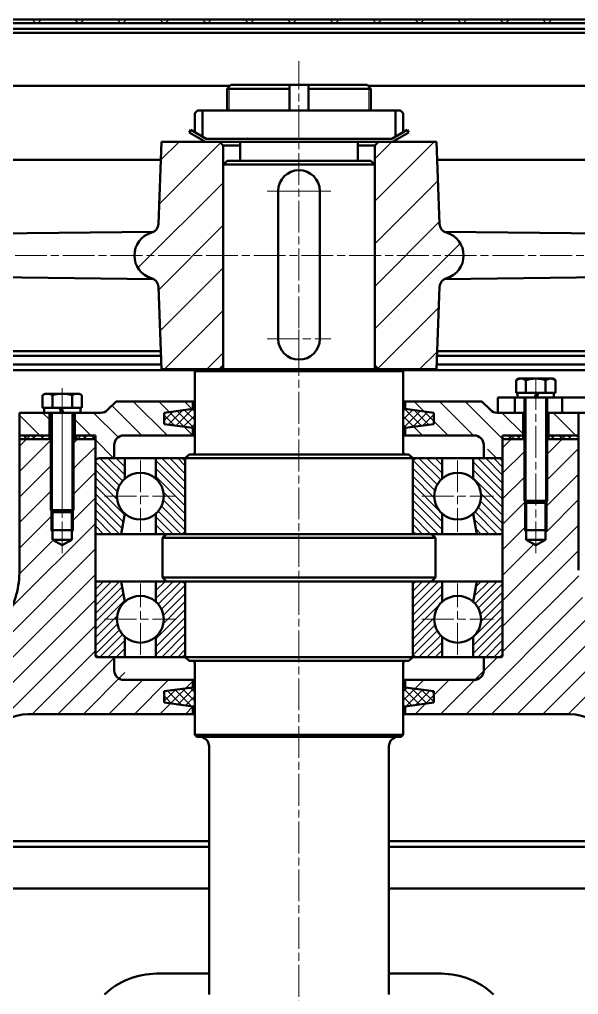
# Model space of a CAD drawing. Header units: millimetres. Extents: x 17368 to 100025, y -24769 to 12950.
# Drawn here: x 65571 to 65866, y 3244 to 3759 of the extents above; entities that cross this region are included whole.
import ezdxf

# ---------------------------------------------------------------- set-up
doc = ezdxf.new("R2010")
doc.units = ezdxf.units.MM
doc.header["$LTSCALE"] = 2.8
doc.linetypes.add('AM_ISO08W050', pattern=[18, 12, -1.5, 3, -1.5])
doc.linetypes.add('AM_ISO08W050x2', pattern=[9, 6, -0.75, 1.5, -0.75])
doc.layers.get('0').update_dxf_attribs({"lineweight": 50})
for name, color, linetype, lineweight in [('AM_0', 7, 'Continuous', 50), ('AM_0N', 7, 'Continuous', 50), ('AM_4', 3, 'Continuous', 15), ('AM_7', 4, 'AM_ISO08W050', 15), ('AM_7N', 4, 'AM_ISO08W050', 15), ('AM_8N', 1, 'Continuous', 15), ('bhatch', 5, 'Continuous', 15), ('细实线', 5, 'Continuous', 15)]:
    doc.layers.add(name, color=color, linetype=linetype, lineweight=lineweight)
pattern_1 = [(45, (16243.672, 3158.0677), (-2.24506403, 2.24506403), []), (135, (16243.672, 3158.0677), (-2.24506403, -2.24506403), [])]

# ---------------------------------------------------------------- blocks, each defined once
blk = doc.blocks.new('A$C649A4DA6')
at = {"layer": 'AM_0N', "extrusion": (1, 0, 0)}
for p, q in [((-107.5, 18.9), (-107.5, -17.9)), ((-75.49, 20), (-75.49, 9.18)), ((-60, -17.9), (-60, 17.9)), ((60, -17.9), (60, 17.9)), ((75.49, 20), (75.49, 9.18)), ((107.5, -17.9), (107.5, 18.9)), ((-92.01, -9.18), (-92.01, -20)), ((-75.49, -9.18), (-75.49, -20)), ((75.49, -9.18), (75.49, -20)), ((92.01, -9.18), (92.01, -20))]:
    blk.add_line(p, q, dxfattribs=at)
at = {"layer": 'AM_0N', "extrusion": (0, 1, 0)}
for p, q in [((-93.92, 20), (-106.4, 20)), ((-93.92, 20), (-75.49, 20)), ((-62.1, 20), (-75.49, 20)), ((-62.1, 20), (-60, 20)), ((60, 20), (62.1, 20)), ((75.49, 20), (62.1, 20)), ((75.49, 20), (93.92, 20)), ((106.4, 20), (93.92, 20)), ((-92.01, -20), (-105.4, -20)), ((-92.01, -20), (-75.49, -20)), ((-62.1, -20), (-75.49, -20)), ((-62.1, -20), (-60, -20)), ((60, -20), (62.1, -20)), ((62.1, -20), (75.49, -20)), ((75.49, -20), (92.01, -20)), ((92.01, -20), (105.4, -20))]:
    blk.add_line(p, q, dxfattribs=at)
at = {"layer": 'AM_0N', "extrusion": (0.984808, 0.173648, 0)}
blk.add_line((-92.01, 9.18), (-93.92, 20), dxfattribs=at)
at = {"layer": 'AM_0N', "extrusion": (0.984808, -0.173648, 0)}
blk.add_line((92.01, 9.18), (93.92, 20), dxfattribs=at)
at = {"layer": 'AM_0N'}
for centre, radius, start, end in [((-106.4, 18.9), 1.1, 90, 180), ((-62.1, 17.9), 2.1, 0, 90), ((62.1, 17.9), 2.1, 90, 180), ((106.4, 18.9), 1.1, 0, 90), ((-83.75, 0), 12.35, 47.9923, 132.0077), ((83.75, 0), 12.35, 47.9923, 132.0077), ((-83.75, 0), 12.35, 132.0077, 227.9923), ((-83.75, 0), 12.35, 312.0077, 47.9923), ((83.75, 0), 12.35, 132.0077, 227.9923), ((83.75, 0), 12.35, 312.0077, 47.9923), ((-83.75, 0), 12.35, 227.9923, 312.0077), ((83.75, 0), 12.35, 227.9923, 312.0077), ((-105.4, -17.9), 2.1, 180, 270), ((-62.1, -17.9), 2.1, 270, 0), ((62.1, -17.9), 2.1, 180, 270), ((105.4, -17.9), 2.1, 270, 0)]:
    blk.add_arc(centre, radius, start, end, dxfattribs=at)
at = {"layer": 'AM_7N', "linetype": 'AM_ISO08W050x2', "extrusion": (1, 0, 0)}
for p, q in [((-83.75, -18.83), (-83.75, 18.83)), ((83.75, -18.83), (83.75, 18.83))]:
    blk.add_line(p, q, dxfattribs=at)
at = {"layer": 'AM_7N', "linetype": 'AM_ISO08W050x2', "extrusion": (0, 1, 0)}
for p, q in [((-102.58, 0), (-64.92, 0)), ((64.92, 0), (102.58, 0))]:
    blk.add_line(p, q, dxfattribs=at)
at = {"layer": 'AM_8N', "extrusion": (0.707107, -0.707107, 0)}
for p, q in [((-94.77, 20), (-107.5, 7.27)), ((-93.41, 17.11), (-107.5, 3.03)), ((-66.4, 20), (-75.49, 10.92)), ((-70.64, 20), (-75.49, 15.16)), ((-62.16, 20), (-74.26, 7.9)), ((65.12, 20), (60, 14.88)), ((75.49, 17.64), (60, 2.15)), ((104.63, 20), (92.91, 8.28)), ((96.15, 20), (93.45, 17.3)), ((-92.78, 13.51), (-107.5, -1.21)), ((75.49, 13.39), (60, -2.09)), ((107.5, 14.38), (95.8, 2.69)), ((-92.14, 9.9), (-107.5, -5.46)), ((-60, 5.19), (-75.49, -10.3)), ((74.39, 8.05), (60, -6.33)), ((107.5, 5.9), (92.01, -9.59)), ((107.5, 10.14), (96.03, -1.33)), ((-60, 0.95), (-75.49, -14.54)), ((71.43, 0.85), (60, -10.58)), ((107.5, 1.65), (92.01, -13.83)), ((71.78, -3.04), (60, -14.82)), ((107.5, -2.59), (92.01, -18.07)), ((-94.81, -5.49), (-107.48, -18.17)), ((-60, -7.54), (-72.46, -20)), ((72.99, -6.07), (60.22, -18.84)), ((74.8, -8.51), (63.3, -20)), ((-92.01, -11.18), (-100.83, -20)), ((-92.01, -15.43), (-96.59, -20)), ((-60, -11.78), (-68.22, -20)), ((107.5, -15.32), (102.82, -20)), ((-92.01, -19.67), (-92.35, -20)), ((75.49, -16.3), (71.79, -20))]:
    blk.add_line(p, q, dxfattribs=at)
at = {"layer": 'AM_8N'}
for p, q in [((-99.01, 20), (-107.5, 11.51)), ((-103.26, 20), (-107.5, 15.76)), ((-74.89, 20), (-75.49, 19.4)), ((-60, 17.92), (-72.6, 5.31)), ((73.61, 20), (60, 6.39)), ((69.36, 20), (60, 10.64)), ((107.5, 18.63), (94.66, 5.79)), ((-60, 13.67), (-71.58, 2.09)), ((-95.96, 1.84), (-107.5, -9.7)), ((-95.88, -2.32), (-107.5, -13.94)), ((-93.12, -8.05), (-105.07, -20)), ((107.5, -6.83), (94.33, -20)), ((75.49, -12.06), (67.55, -20)), ((107.5, -11.07), (98.57, -20)), ((-60, -16.02), (-63.98, -20))]:
    blk.add_line(p, q, dxfattribs=at)
at = {"layer": 'AM_8N', "extrusion": (-0.707107, 0.707107, 0)}
for p, q in [((100.39, 20), (92.54, 12.15)), ((-60, 9.43), (-71.59, -2.16)), ((-60, -3.3), (-75.49, -18.78))]:
    blk.add_line(p, q, dxfattribs=at)

msp = doc.modelspace()

# ---------------------------------------------------------------- hatches: boundary and pattern name
at = {"layer": '细实线'}
h = msp.add_hatch(dxfattribs=at)
h.set_pattern_fill('ANSI37', color=256, scale=5, style=0)
h.set_pattern_definition([(45, (20532.712, 18944.279), (-11.22532, 11.22532), []), (135, (20532.712, 18944.279), (-11.22532, -11.22532), [])])
h.paths.add_polyline_path([(64827.3313, 3758.91), (64823.18666, 3758.91), (64823.18666, 3756.91), (64827.3313, 3756.91)])
h.paths.add_polyline_path([(64972.3313, 3758.91), (64845.3313, 3758.91), (64837.3313, 3758.91), (64837.3313, 3756.91), (64848.3313, 3756.91), (64888.3313, 3756.91), (64972.3313, 3756.91)])
h.paths.add_polyline_path([(65718.3313, 3758.91), (64972.3313, 3758.91), (64972.3313, 3756.91), (65718.3313, 3756.91)])
h.paths.add_polyline_path([(66102.47594, 3758.91), (66098.3313, 3758.91), (66098.3313, 3756.91), (66102.47594, 3756.91)])
h.paths.add_polyline_path([(66088.3313, 3758.91), (65718.3313, 3758.91), (65718.3313, 3756.91), (66080.3313, 3756.91), (66088.3313, 3756.91)])
h = msp.add_hatch(dxfattribs=at)
h.set_pattern_fill('ANSI31', color=256, scale=5, style=0)
h.set_pattern_definition([(45, (16243.672, 3158.068), (-11.22532, 11.22532), [])])
h.paths.add_polyline_path([(65790.8313, 3694.41), (65760.3313, 3694.41), (65758.3313, 3692.41), (65758.3313, 3634.41), (65805.2313, 3634.41, 0.334094358), (65796.19842, 3646.41954, -0.344332193), (65792.5503, 3651.43498)])
h.paths.add_polyline_path([(65796.33664, 3622.44123, 0.330893555), (65805.2313, 3634.41), (65758.3313, 3634.41), (65758.3313, 3576.41), (65760.3313, 3574.41), (65790.8313, 3574.41), (65792.51076, 3616.39647, -0.385264889)])
h.paths.add_polyline_path([(65678.3313, 3634.41), (65631.4313, 3634.41, 0.333818194), (65640.45225, 3622.40391, -0.351098303), (65644.11802, 3617.24202), (65645.8313, 3574.41), (65676.3313, 3574.41), (65678.3313, 3576.41)])
h.paths.add_polyline_path([(65678.3313, 3692.41), (65676.3313, 3694.41), (65645.8313, 3694.41), (65644.0961, 3651.03007, -0.323400223), (65640.48034, 3646.4242, -0.000002088), (65640.48044, 3646.42422, 0.334470582), (65631.4313, 3634.41), (65678.3313, 3634.41)])
h = msp.add_hatch(dxfattribs=at)
h.set_pattern_fill('ANSI31', color=256, scale=3, angle=90, style=0)
h.set_pattern_definition([(135, (16243.672, 3158.068), (-6.735192, -6.735192), [])])
h.paths.add_polyline_path([(65617.29577, 3552.87447, -0.198912367), (65613.76023, 3551.41), (65600.0813, 3551.41), (65600.0813, 3539.41), (65610.83134, 3539.41), (65610.83134, 3525.59373), (65610.84831, 3525.57676, -0.377381041), (65612.9313, 3527.41), (65620.83134, 3527.41), (65620.83134, 3534.41, -0.414213562), (65625.83134, 3539.41), (65662.3313, 3539.41), (65662.3313, 3543.41), (65647.13979, 3545.41), (65647.13979, 3551.41), (65662.3313, 3553.41), (65662.3313, 3557.41), (65621.8313, 3557.41)])
h.paths.add_polyline_path([(65570.8313, 3551.41), (65570.8313, 3539.41), (65586.5813, 3539.41), (65586.5813, 3551.41)])
h.paths.add_polyline_path([(65774.3313, 3557.41), (65774.3313, 3553.41), (65789.52281, 3551.41), (65789.52281, 3545.41), (65774.3313, 3543.41), (65774.3313, 3539.41), (65812.8313, 3539.41, -0.414213562), (65817.8313, 3534.41), (65817.8313, 3527.41), (65825.83134, 3527.41), (65825.83134, 3539.41), (65836.5813, 3539.41), (65836.5813, 3551.41), (65822.90237, 3551.41, -0.198912367), (65819.36683, 3552.87447), (65814.8313, 3557.41)])
h.paths.add_polyline_path([(65850.0813, 3551.41), (65850.0813, 3539.41), (65865.86939, 3539.41), (65865.86935, 3551.41)])
h = msp.add_hatch(dxfattribs=at)
h.set_pattern_fill('ANSI37', color=256, style=0)
h.set_pattern_definition(pattern_1)
h.paths.add_polyline_path([(65663.3313, 3553.41), (65662.3313, 3553.41), (65647.13979, 3551.41), (65647.13979, 3545.41), (65662.3313, 3543.41), (65663.3313, 3543.41)])
h.paths.add_polyline_path([(65774.3313, 3553.41), (65773.3313, 3553.41), (65773.3313, 3543.41), (65774.3313, 3543.41), (65789.52281, 3545.41), (65789.52281, 3551.41)])
h = msp.add_hatch(dxfattribs=at)
h.set_pattern_fill('ANSI31', color=256, scale=3, style=0)
h.set_pattern_definition([(45, (16243.672, 3158.068), (-6.735192, 6.735192), [])])
h.paths.add_polyline_path([(65610.8313, 3461.31, -0.002062205), (65610.83134, 3461.31907), (65610.83134, 3488.50093, -0.002062205), (65610.8313, 3488.51), (65610.8313, 3525.59377), (65610.83134, 3525.59373), (65610.83134, 3539.41), (65599.6313, 3539.41), (65599.3313, 3539.2368), (65599.3313, 3499.91), (65599.3313, 3489.41), (65598.38408, 3487.66), (65598.38408, 3484.41), (65593.3313, 3481.49277), (65588.27852, 3484.41), (65588.27852, 3487.66), (65587.3313, 3489.41), (65587.3313, 3499.91), (65587.3313, 3539.2368), (65587.0313, 3539.41), (65570.79328, 3539.41), (65570.79328, 3468.33447, -0.131652498), (65564.09455, 3443.33447), (65516.21809, 3360.41, -0.267949192), (65507.55783, 3355.41), (65490.68758, 3355.41, -0.006182571), (65490.4997, 3355.41), (65489.33134, 3355.41), (65489.33134, 3330.41), (65513.33134, 3330.41), (65513.33134, 3325.41), (65538.33134, 3325.41), (65538.33134, 3343.35229, -0.131652498), (65541.01083, 3353.35229), (65557.78731, 3382.41, -0.267949192), (65575.10782, 3392.41), (65662.33134, 3392.41), (65662.33134, 3396.41), (65647.13983, 3398.41), (65647.13983, 3404.41), (65662.33134, 3406.41), (65662.33134, 3410.41), (65631.33134, 3410.41, -0.414213562), (65626.33134, 3415.41), (65626.33134, 3422.41), (65611.83134, 3422.41, -0.414213562), (65610.83134, 3423.41), (65610.83134, 3424.49746, -0.001492512), (65610.8313, 3424.51)])
h.paths.add_polyline_path([(65872.56812, 3443.33447, -0.131652498), (65865.86939, 3468.33447), (65865.86939, 3539.41), (65849.3313, 3539.41), (65849.3313, 3504.91), (65849.3313, 3489.41), (65848.38408, 3487.66), (65848.38408, 3484.41), (65843.3313, 3481.49277), (65838.27852, 3484.41), (65838.27852, 3487.66), (65837.3313, 3489.41), (65837.3313, 3504.91), (65837.3313, 3539.41), (65825.83134, 3539.41), (65825.83134, 3423.41, -0.414213562), (65824.83134, 3422.41), (65810.33134, 3422.41), (65810.33134, 3415.41, -0.414213562), (65805.33134, 3410.41), (65774.33134, 3410.41), (65774.33134, 3406.41), (65789.52285, 3404.41), (65789.52285, 3398.41), (65774.33134, 3396.41), (65774.33134, 3392.41), (65861.55486, 3392.41, -0.267949192), (65878.87537, 3382.41), (65895.65185, 3353.35229, -0.131652498), (65898.33134, 3343.35229), (65898.33134, 3325.41), (65923.33134, 3325.41), (65923.33134, 3330.41), (65947.33134, 3330.41), (65947.33134, 3355.41), (65946.12541, 3355.41, -0.003715108), (65946.01251, 3355.41), (65929.10484, 3355.41, -0.267949192), (65920.44459, 3360.41)])
h.paths.add_polyline_path([(65849.3313, 3504.91), (65848.38408, 3503.91), (65848.38408, 3489.41), (65849.3313, 3489.41)], flags=17)
h.paths.add_polyline_path([(65838.27852, 3503.91), (65837.3313, 3504.91), (65837.3313, 3489.41), (65838.27852, 3489.41)], flags=17)
h.paths.add_polyline_path([(65588.27852, 3498.91), (65587.3313, 3499.91), (65587.3313, 3489.41), (65588.27852, 3489.41)], flags=17)
h.paths.add_polyline_path([(65599.3313, 3499.91), (65598.38408, 3498.91), (65598.38408, 3489.41), (65599.3313, 3489.41)], flags=17)
h.paths.add_polyline_path([(65599.3313, 3489.41), (65598.38408, 3489.41), (65598.38408, 3487.66)], flags=17)
h.paths.add_polyline_path([(65588.27852, 3489.41), (65587.3313, 3489.41), (65588.27852, 3487.66)], flags=17)
h.paths.add_polyline_path([(65849.3313, 3489.41), (65848.38408, 3489.41), (65848.38408, 3487.66)], flags=17)
h.paths.add_polyline_path([(65838.27852, 3489.41), (65837.3313, 3489.41), (65838.27852, 3487.66)], flags=17)
h.paths.add_polyline_path([(65467.33134, 3355.41), (65466.16298, 3355.41, -0.006182571), (65465.9751, 3355.41), (65453.33134, 3355.41), (65453.33134, 3330.41), (65467.33134, 3330.41)])
h.paths.add_polyline_path([(65983.33134, 3355.41), (65970.64434, 3355.41, -0.003342473), (65970.54277, 3355.41), (65969.33134, 3355.41), (65969.33134, 3330.41), (65983.33134, 3330.41)])
h = msp.add_hatch(dxfattribs=at)
h.set_pattern_fill('ANSI37', color=256, style=0)
h.paths.add_polyline_path([(65570.79328, 3539.41), (65570.79328, 3537.41), (65586.5813, 3537.41), (65586.5813, 3539.41)])
h.paths.add_polyline_path([(65610.83134, 3537.41), (65610.83134, 3539.41), (65600.0813, 3539.41), (65600.0813, 3537.41)])
h.paths.add_polyline_path([(65825.83134, 3539.41), (65825.83134, 3537.41), (65836.5813, 3537.41), (65836.5813, 3539.41)])
h.paths.add_polyline_path([(65850.0813, 3539.41), (65850.0813, 3537.41), (65865.86939, 3537.41), (65865.86939, 3539.41)])
h = msp.add_hatch(dxfattribs=at)
h.set_pattern_fill('ANSI37', color=256, style=0)
h.set_pattern_definition(pattern_1)
h.paths.add_polyline_path([(65647.13983, 3404.41), (65647.13983, 3398.41), (65662.33134, 3396.41), (65663.3313, 3396.41), (65663.3313, 3406.41), (65662.33134, 3406.41)])
h.paths.add_polyline_path([(65774.33134, 3406.41), (65773.3313, 3406.41), (65773.3313, 3396.41), (65774.33134, 3396.41), (65789.52285, 3398.41), (65789.52285, 3404.41)])

# ---------------------------------------------------------------- linework, layer by layer
for p, q in [((65682.3313, 3724.41), (65680.3313, 3722.41)), ((65680.3313, 3722.41), (65680.3313, 3710.91)), ((65680.3313, 3722.41), (65713.3313, 3722.41)), ((65682.3313, 3724.41), (65754.3313, 3724.41)), ((65713.3313, 3710.91), (65713.3313, 3724.41)), ((65723.3313, 3710.91), (65723.3313, 3724.41)), ((65723.3313, 3722.41), (65756.3313, 3722.41)), ((65754.3313, 3724.41), (65756.3313, 3722.41)), ((65756.3313, 3722.41), (65756.3313, 3710.91)), ((65664.8313, 3710.91), (65663.3313, 3709.41)), ((65664.8313, 3710.91), (65771.8313, 3710.91)), ((65667.3313, 3697.0647), (65667.3313, 3710.91)), ((65769.3313, 3697.0647), (65769.3313, 3710.91)), ((65771.8313, 3710.91), (65773.3313, 3709.41)), ((65663.3313, 3699.3741), (65663.3313, 3709.41)), ((65773.3313, 3699.3741), (65773.3313, 3709.41)), ((65661.16624, 3700.6241), (65660.41624, 3699.32506)), ((65668.92938, 3694.41), (65660.41624, 3699.32506)), ((65669.3313, 3695.91), (65661.16624, 3700.6241)), ((65767.3313, 3695.91), (65775.49636, 3700.6241)), ((65767.73322, 3694.41), (65776.24636, 3699.32506)), ((65776.24636, 3699.32506), (65775.49636, 3700.6241)), ((65644.0961, 3651.03007), (65645.8313, 3694.41)), ((65645.8313, 3694.41), (65790.8313, 3694.41)), ((65669.3313, 3695.91), (65767.3313, 3695.91)), ((65676.3313, 3694.41), (65678.3313, 3692.41)), ((65676.3313, 3694.41), (65678.3313, 3692.41)), ((65687.3313, 3694.41), (65687.3313, 3684.41)), ((65749.3313, 3694.41), (65749.3313, 3684.41)), ((65753.3313, 3694.41), (65760.3313, 3694.41)), ((65760.3313, 3694.41), (65758.3313, 3692.41)), ((65760.3313, 3694.41), (65758.3313, 3692.41)), ((65792.5665, 3651.03007), (65790.8313, 3694.41)), ((65678.3313, 3692.41), (65683.3313, 3692.41)), ((65678.3313, 3574.41), (65678.3313, 3692.41)), ((65678.3313, 3692.41), (65687.3313, 3692.41)), ((65749.3313, 3692.41), (65758.3313, 3692.41)), ((65753.3313, 3692.41), (65758.3313, 3692.41)), ((65758.3313, 3574.41), (65758.3313, 3692.41)), ((65398.8313, 3684.91), (65645.4513, 3684.91)), ((65680.3313, 3684.41), (65678.3313, 3682.41)), ((65680.3313, 3684.41), (65678.3313, 3682.41)), ((65756.3313, 3684.41), (65680.3313, 3684.41)), ((65756.3313, 3684.41), (65680.3313, 3684.41)), ((65756.3313, 3684.41), (65758.3313, 3682.41)), ((65756.3313, 3684.41), (65758.3313, 3682.41)), ((66037.8313, 3684.91), (65791.2113, 3684.91)), ((65758.3313, 3682.41), (65678.3313, 3682.41)), ((65758.3313, 3682.41), (65678.3313, 3682.41)), ((65707.3313, 3590.41), (65707.3313, 3668.41)), ((65707.3313, 3590.41), (65707.3313, 3668.41)), ((65729.3313, 3590.41), (65729.3313, 3668.41)), ((65729.3313, 3590.41), (65729.3313, 3668.41)), ((65641.56999, 3646.88255), (65431.03579, 3644.43424)), ((65795.09261, 3646.88255), (66005.62681, 3644.43424)), ((65431.03578, 3624.38576), (65641.56999, 3621.93746)), ((66005.62682, 3624.38576), (65795.09261, 3621.93746)), ((65644.0961, 3617.78993), (65645.8313, 3574.41)), ((65792.5665, 3617.78993), (65790.8313, 3574.41)), ((65398.8313, 3583.91), (65645.4513, 3583.91)), ((66037.8313, 3583.91), (65791.2113, 3583.91)), ((65678.3313, 3576.41), (65676.3313, 3574.41)), ((65758.3313, 3576.41), (65760.3313, 3574.41)), ((65645.8313, 3574.41), (65676.3313, 3574.41)), ((65664.3313, 3574.41), (65663.3313, 3573.41)), ((65663.3313, 3573.41), (65663.3313, 3530.41)), ((65663.3313, 3573.41), (65773.3313, 3573.41)), ((65664.3313, 3574.41), (65772.3313, 3574.41)), ((65760.3313, 3574.41), (65772.3313, 3574.41)), ((65790.8313, 3574.41), (65760.3313, 3574.41)), ((65772.3313, 3574.41), (65773.3313, 3573.41)), ((65773.3313, 3573.41), (65773.3313, 3530.41)), ((65865.86935, 3551.41), (65865.86939, 3539.41)), ((65570.79328, 3539.41), (65587.3313, 3539.41)), ((65570.79328, 3539.41), (65570.79328, 3468.33447)), ((65570.79328, 3537.41), (65587.3313, 3537.41)), ((65599.3313, 3539.41), (65610.83134, 3539.41)), ((65599.3313, 3537.41), (65610.83134, 3537.41)), ((65610.83134, 3539.41), (65610.83134, 3423.41)), ((65825.83134, 3539.41), (65825.83134, 3423.41)), ((65837.3313, 3539.41), (65825.83134, 3539.41)), ((65837.3313, 3537.41), (65825.83134, 3537.41)), ((65865.86939, 3539.41), (65849.3313, 3539.41)), ((65865.86939, 3537.41), (65849.3313, 3537.41)), ((65865.86939, 3539.41), (65865.86939, 3468.33447)), ((65658.3313, 3527.41), (65660.3313, 3529.41)), ((65658.3313, 3527.41), (65658.3313, 3487.41)), ((65658.3313, 3527.41), (65718.3313, 3527.41)), ((65660.3313, 3529.41), (65718.3313, 3529.41)), ((65776.3313, 3529.41), (65718.3313, 3529.41)), ((65778.3313, 3527.41), (65718.3313, 3527.41)), ((65778.3313, 3527.41), (65776.3313, 3529.41)), ((65778.3313, 3527.41), (65778.3313, 3487.41)), ((65648.3313, 3487.41), (65646.3313, 3485.41)), ((65646.3313, 3485.41), (65646.3313, 3464.41)), ((65646.3313, 3485.41), (65718.3313, 3485.41)), ((65718.3313, 3487.41), (65658.3313, 3487.41)), ((65718.3313, 3487.41), (65778.3313, 3487.41)), ((65790.3313, 3485.41), (65718.3313, 3485.41)), ((65788.3313, 3487.41), (65790.3313, 3485.41)), ((65790.3313, 3485.41), (65790.3313, 3464.41)), ((65718.3313, 3464.41), (65646.3313, 3464.41)), ((65646.3313, 3464.41), (65648.3313, 3462.41)), ((65718.3313, 3464.41), (65790.3313, 3464.41)), ((65790.3313, 3464.41), (65788.3313, 3462.41)), ((65658.3313, 3462.41), (65658.3313, 3422.41)), ((65658.3313, 3462.41), (65718.3313, 3462.41)), ((65778.3313, 3462.41), (65718.3313, 3462.41)), ((65778.3313, 3462.41), (65778.3313, 3422.41)), ((65626.33134, 3422.41), (65611.83134, 3422.41)), ((65658.3313, 3422.41), (65718.3313, 3422.41)), ((65658.3313, 3422.41), (65660.3313, 3420.41)), ((65778.3313, 3422.41), (65718.3313, 3422.41)), ((65778.3313, 3422.41), (65776.3313, 3420.41)), ((65810.33134, 3422.41), (65824.83134, 3422.41)), ((65660.3313, 3420.41), (65718.3313, 3420.41)), ((65663.3313, 3381.41), (65663.3313, 3419.41)), ((65663.3313, 3381.41), (65663.3313, 3419.41)), ((65776.3313, 3420.41), (65718.3313, 3420.41)), ((65773.3313, 3381.41), (65773.3313, 3419.41)), ((65773.3313, 3381.41), (65773.3313, 3419.41)), ((65664.3313, 3380.41), (65663.3313, 3381.41)), ((65663.3313, 3381.41), (65773.3313, 3381.41)), ((65664.3313, 3380.41), (65772.3313, 3380.41)), ((65772.3313, 3380.41), (65773.3313, 3381.41)), ((65670.8313, 3375.41), (65670.8313, 3244.41)), ((65765.8313, 3375.41), (65765.8313, 3244.41)), ((65513.33134, 3325.41), (65670.8313, 3325.41)), ((65923.33134, 3325.41), (65765.8313, 3325.41)), ((65513.33134, 3322.41), (65670.8313, 3322.41)), ((65765.8313, 3322.41), (65923.33134, 3322.41)), ((65453.33134, 3300.41), (65670.8313, 3300.41)), ((65765.8313, 3300.41), (65983.33134, 3300.41)), ((65643.16711, 3255.41), (65670.8313, 3255.41)), ((65765.8313, 3255.41), (65793.49556, 3255.41))]:
    msp.add_line(p, q)
at = {"color": 7}
for p, q in [((65621.8313, 3557.41), (65617.29577, 3552.87447)), ((65663.3313, 3557.41), (65621.8313, 3557.41)), ((65662.3313, 3557.41), (65662.3313, 3553.41)), ((65773.3313, 3557.41), (65814.8313, 3557.41)), ((65774.3313, 3557.41), (65774.3313, 3553.41)), ((65814.8313, 3557.41), (65819.36683, 3552.87447)), ((65823.3313, 3559.41), (65823.3313, 3551.41)), ((65823.3313, 3559.41), (66070.3313, 3559.41)), ((65613.76023, 3551.41), (65570.8313, 3551.41)), ((65570.8313, 3551.41), (65570.8313, 3539.41)), ((65662.3313, 3553.41), (65647.13979, 3551.41)), ((65647.13979, 3551.41), (65647.13979, 3545.41)), ((65662.3313, 3553.41), (65663.3313, 3553.41)), ((65774.3313, 3553.41), (65773.3313, 3553.41)), ((65774.3313, 3553.41), (65789.52281, 3551.41)), ((65789.52281, 3551.41), (65789.52281, 3545.41)), ((65822.90237, 3551.41), (65837.3313, 3551.41)), ((65849.3313, 3551.41), (66070.3313, 3551.41)), ((65662.3313, 3543.41), (65647.13979, 3545.41)), ((65774.3313, 3543.41), (65789.52281, 3545.41)), ((65662.3313, 3543.41), (65662.3313, 3539.41)), ((65662.3313, 3543.41), (65663.3313, 3543.41)), ((65774.3313, 3543.41), (65773.3313, 3543.41)), ((65774.3313, 3543.41), (65774.3313, 3539.41)), ((65663.3313, 3539.41), (65625.83134, 3539.41)), ((65773.3313, 3539.41), (65810.83134, 3539.41)), ((65620.83134, 3527.41), (65620.83134, 3534.41)), ((65815.83134, 3527.41), (65815.83134, 3534.41)), ((65817.8313, 3527.41), (65825.8313, 3527.41))]:
    msp.add_line(p, q, dxfattribs=at)
at = {"extrusion": (1, -1.83691e-16, 0)}
for p, q in [((65587.3313, 3551.41), (65587.3313, 3499.91)), ((65599.3313, 3551.41), (65599.3313, 3499.91))]:
    msp.add_line(p, q, dxfattribs=at)
at = {"color": 7, "ltscale": 20}
for p, q in [((65620.83134, 3422.41), (65620.83134, 3415.23502)), ((65815.83134, 3422.41), (65815.83134, 3415.23502)), ((65663.3313, 3410.41), (65625.8313, 3410.41)), ((65662.33134, 3406.41), (65647.13983, 3404.41)), ((65662.33134, 3410.41), (65662.33134, 3406.41)), ((65662.33134, 3406.41), (65663.3313, 3406.41)), ((65773.3313, 3410.41), (65810.83134, 3410.41)), ((65774.33134, 3406.41), (65773.3313, 3406.41)), ((65774.33134, 3410.41), (65774.33134, 3406.41)), ((65774.33134, 3406.41), (65789.52285, 3404.41)), ((65647.13983, 3404.41), (65647.13983, 3398.41)), ((65789.52285, 3404.41), (65789.52285, 3398.41)), ((65662.33134, 3396.41), (65647.13983, 3398.41)), ((65662.33134, 3396.41), (65663.3313, 3396.41)), ((65662.33134, 3396.41), (65662.33134, 3392.41)), ((65773.3313, 3396.41), (65774.33134, 3396.41)), ((65774.33134, 3396.41), (65789.52285, 3398.41)), ((65774.33134, 3396.41), (65774.33134, 3392.41)), ((65663.3313, 3392.41), (65575.10782, 3392.41)), ((65773.3313, 3392.41), (65861.55486, 3392.41))]:
    msp.add_line(p, q, dxfattribs=at)
for centre, radius, start, end in [((65718.3313, 3668.41), 11, 0, 180), ((65718.3313, 3668.41), 11, 0, 180), ((65639.1001, 3651.22991), 5, 286.0257105, 357.70939), ((65797.5625, 3651.22991), 5, 182.29061, 253.9742895), ((65643.9313, 3634.41), 12.5, 106.0257105, 253.9742895), ((65792.7313, 3634.41), 12.5, 286.0257105, 73.9742895), ((65639.1001, 3617.59009), 5, 2.29061, 73.9742895), ((65797.5625, 3617.59009), 5, 106.0257105, 177.70939), ((65718.3313, 3590.41), 11, 180, 0), ((65718.3313, 3590.41), 11, 180, 0), ((65662.3313, 3530.41), 1, 270, 0), ((65774.3313, 3530.41), 1, 180, 270), ((65520.79328, 3468.33447), 50, 330, 0), ((65611.83134, 3423.41), 1, 180, 270), ((65824.83134, 3423.41), 1, 270, 0), ((65662.3313, 3419.41), 1, 0, 90), ((65774.3313, 3419.41), 1, 90, 180), ((65575.10782, 3372.41), 20, 90, 150), ((65861.55486, 3372.41), 20, 30, 90), ((65665.8313, 3375.41), 5, 0, 90), ((65770.8313, 3375.41), 5, 89.9999999, 180), ((65643.16711, 3215.41), 40, 90, 133.5311522), ((65793.49556, 3215.41), 40, 46.4688478, 90)]:
    msp.add_arc(centre, radius, start, end)
at = {"color": 7}
for centre, start, end in [((65613.76023, 3556.41), 270, 315), ((65822.90237, 3556.41), 225, 270), ((65625.83134, 3534.41), 90, 180), ((65810.83134, 3534.41), 0, 90)]:
    msp.add_arc(centre, 5, start, end, dxfattribs=at)
at = {"color": 7, "ltscale": 20}
for centre, start, end in [((65625.83134, 3415.41), 180, 270), ((65810.83134, 3415.41), 270, 0)]:
    msp.add_arc(centre, 5, start, end, dxfattribs=at)
at = {"layer": 'AM_0', "extrusion": (-1, -1.83691e-16, 0)}
for p, q in [((65832.3313, 3559.41), (65832.3313, 3551.41)), ((65857.3313, 3559.41), (65857.3313, 3551.41)), ((65836.5813, 3551.41), (65836.5813, 3537.41)), ((65850.0813, 3551.41), (65850.0813, 3537.41)), ((65838.27852, 3503.91), (65838.27852, 3484.41)), ((65848.38408, 3503.88773), (65848.38408, 3484.41))]:
    msp.add_line(p, q, dxfattribs=at)
at = {"layer": 'AM_0', "extrusion": (-1, -6.81833e-14, 0)}
for p, q in [((65837.3313, 3559.41), (65837.3313, 3504.91)), ((65849.3313, 3559.41), (65849.3313, 3504.91)), ((65838.27852, 3503.91), (65838.27852, 3484.41)), ((65848.38408, 3503.91), (65848.38408, 3484.41))]:
    msp.add_line(p, q, dxfattribs=at)
at = {"layer": 'AM_0', "extrusion": (1, -1.83691e-16, 0)}
for p, q in [((65586.5813, 3551.41), (65586.5813, 3537.41)), ((65600.0813, 3551.41), (65600.0813, 3537.41)), ((65588.27852, 3498.91), (65588.27852, 3484.41)), ((65598.38408, 3498.91), (65598.38408, 3484.41))]:
    msp.add_line(p, q, dxfattribs=at)
at = {"layer": 'AM_0'}
for p, q in [((65587.3313, 3539.2368), (65587.0313, 3539.41)), ((65599.3313, 3539.2368), (65599.6313, 3539.41))]:
    msp.add_line(p, q, dxfattribs=at)
at = {"layer": 'AM_0', "extrusion": (-1.83691e-16, -1, 0)}
for p, q in [((65587.3313, 3489.41), (65599.3313, 3489.41)), ((65587.3313, 3489.41), (65599.3313, 3489.41)), ((65588.27852, 3484.41), (65598.38408, 3484.41)), ((65588.27852, 3484.41), (65598.38408, 3484.41))]:
    msp.add_line(p, q, dxfattribs=at)
at = {"layer": 'AM_0', "extrusion": (6.81833e-14, -1, 0)}
for p, q in [((65849.3313, 3489.41), (65837.3313, 3489.41)), ((65848.38408, 3484.41), (65838.27852, 3484.41))]:
    msp.add_line(p, q, dxfattribs=at)
at = {"layer": 'AM_0', "extrusion": (-0.5, -0.866025, 0)}
for p, q in [((65593.3313, 3481.49277), (65588.27852, 3484.41)), ((65593.3313, 3481.49277), (65588.27852, 3484.41)), ((65843.3313, 3481.49277), (65838.27852, 3484.41))]:
    msp.add_line(p, q, dxfattribs=at)
at = {"layer": 'AM_0', "extrusion": (0.5, -0.866025, 0)}
for p, q in [((65593.3313, 3481.49277), (65598.38408, 3484.41)), ((65593.3313, 3481.49277), (65598.38408, 3484.41)), ((65843.3313, 3481.49277), (65848.38408, 3484.41))]:
    msp.add_line(p, q, dxfattribs=at)
at = {"layer": 'AM_0N'}
for p, q in [((66102.47594, 3758.91), (64845.3313, 3758.91)), ((66080.3313, 3756.91), (64845.3313, 3756.91)), ((66080.3313, 3753.91), (64845.3313, 3753.91)), ((64848.3313, 3751.91), (66077.3313, 3751.91)), ((65681.8313, 3723.91), (65291.55686, 3723.91)), ((66069.3313, 3723.91), (65754.8313, 3723.91)), ((65291.55686, 3581.41), (65645.5513, 3581.41)), ((65791.1113, 3581.41), (66071.3313, 3581.41)), ((65645.7313, 3576.91), (65014.79191, 3576.91)), ((66072.8313, 3576.91), (65790.9313, 3576.91)), ((66080.3313, 3573.91), (65014.3313, 3573.91)), ((65838.27852, 3503.91), (65837.3313, 3504.91)), ((65849.3313, 3504.91), (65848.38408, 3503.91)), ((65587.3313, 3499.91), (65588.27852, 3498.91)), ((65598.38408, 3498.91), (65599.3313, 3499.91))]:
    msp.add_line(p, q, dxfattribs=at)
at = {"layer": 'AM_0N', "extrusion": (0, -1, 0)}
msp.add_line((66089.3313, 3753.91), (64836.3313, 3753.91), dxfattribs=at)
at = {"layer": 'AM_0N', "extrusion": (0.5, -0.866025, 0)}
for p, q in [((65832.9363, 3568.6046), (65834.3313, 3569.41)), ((65582.9363, 3560.6046), (65584.3313, 3561.41))]:
    msp.add_line(p, q, dxfattribs=at)
at = {"layer": 'AM_0N', "extrusion": (-1, -1.83691e-16, 0)}
for p, q in [((65832.9363, 3568.6046), (65832.9363, 3561.91)), ((65838.13245, 3568.6046), (65838.13245, 3561.91)), ((65848.53015, 3568.6046), (65848.53015, 3561.91)), ((65853.7263, 3568.6046), (65853.7263, 3561.91)), ((65833.7313, 3559.41), (65833.7313, 3561.91)), ((65852.9313, 3561.91), (65852.9313, 3559.41))]:
    msp.add_line(p, q, dxfattribs=at)
at = {"layer": 'AM_0N', "extrusion": (1.83691e-16, -1, 0)}
for p, q in [((65834.3313, 3569.41), (65852.3313, 3569.41)), ((65837.3313, 3561.91), (65832.9363, 3561.91)), ((65833.7313, 3561.91), (65843.6436, 3561.91)), ((65837.3313, 3561.91), (65849.3313, 3561.91)), ((65849.3313, 3561.91), (65837.3313, 3561.91)), ((65844.6436, 3561.91), (65852.9313, 3561.91)), ((65853.7263, 3561.91), (65849.3313, 3561.91)), ((65849.3313, 3504.91), (65837.3313, 3504.91)), ((65838.27852, 3503.91), (65838.40484, 3503.91)), ((65848.3313, 3503.91), (65838.3313, 3503.91)), ((65848.25776, 3503.91), (65838.40484, 3503.91)), ((65848.25776, 3503.91), (65848.38408, 3503.91))]:
    msp.add_line(p, q, dxfattribs=at)
at = {"layer": 'AM_0N', "extrusion": (-0.5, -0.866025, 0)}
for p, q in [((65853.7263, 3568.6046), (65852.3313, 3569.41)), ((65603.7263, 3560.6046), (65602.3313, 3561.41))]:
    msp.add_line(p, q, dxfattribs=at)
at = {"layer": 'AM_0N', "extrusion": (1, -1.83691e-16, 0)}
for p, q in [((65582.9363, 3560.6046), (65582.9363, 3553.91)), ((65588.13245, 3560.6046), (65588.13245, 3553.91)), ((65598.53015, 3560.6046), (65598.53015, 3553.91)), ((65603.7263, 3560.6046), (65603.7263, 3553.91)), ((65583.7313, 3553.91), (65583.7313, 3551.41)), ((65602.9313, 3551.41), (65602.9313, 3553.91))]:
    msp.add_line(p, q, dxfattribs=at)
at = {"layer": 'AM_0N', "extrusion": (-1.83691e-16, -1, 0)}
for p, q in [((65602.3313, 3561.41), (65584.3313, 3561.41)), ((65582.9363, 3553.91), (65587.3313, 3553.91)), ((65592.019, 3553.91), (65583.7313, 3553.91)), ((65599.3313, 3553.91), (65587.3313, 3553.91)), ((65587.3313, 3553.91), (65599.3313, 3553.91)), ((65602.9313, 3553.91), (65593.019, 3553.91)), ((65599.3313, 3553.91), (65603.7263, 3553.91)), ((65587.3313, 3499.91), (65599.3313, 3499.91)), ((65588.40484, 3498.91), (65588.27852, 3498.91)), ((65588.3313, 3498.91), (65598.3313, 3498.91)), ((65588.40484, 3498.91), (65598.25776, 3498.91)), ((65598.38408, 3498.91), (65598.25776, 3498.91))]:
    msp.add_line(p, q, dxfattribs=at)
at = {"layer": 'AM_0N', "extrusion": (0.951057, -0.309017, 0)}
for p, q in [((65842.8313, 3559.41), (65843.6436, 3561.91)), ((65843.8313, 3559.41), (65844.6436, 3561.91))]:
    msp.add_line(p, q, dxfattribs=at)
at = {"layer": 'AM_0N', "extrusion": (-0.951057, -0.309017, 0)}
for p, q in [((65592.8313, 3551.41), (65592.019, 3553.91)), ((65593.8313, 3551.41), (65593.019, 3553.91))]:
    msp.add_line(p, q, dxfattribs=at)
at = {"layer": 'AM_0N'}
for centre, radius, start, end in [((65835.53438, 3564.81685), 4.59315, 55.5531276, 115.5531276), ((65843.3313, 3552.22812), 17.18188, 72.387526, 107.612474), ((65851.12822, 3564.81685), 4.59315, 64.4468724, 124.4468724), ((65585.53438, 3556.81685), 4.59315, 55.5531276, 115.5531276), ((65593.3313, 3544.22812), 17.18188, 72.387526, 107.612474), ((65601.12822, 3556.81685), 4.59315, 64.4468724, 124.4468724)]:
    msp.add_arc(centre, radius, start, end, dxfattribs=at)
at = {"layer": 'AM_4', "extrusion": (-1, -6.81833e-14, 0)}
for p, q in [((65838.27852, 3559.41), (65838.27852, 3503.91)), ((65848.38408, 3559.41), (65848.38408, 3503.91)), ((65837.3313, 3504.91), (65837.3313, 3489.41)), ((65849.3313, 3504.91), (65849.3313, 3489.41))]:
    msp.add_line(p, q, dxfattribs=at)
at = {"layer": 'AM_4', "extrusion": (1, -1.83691e-16, 0)}
for p, q in [((65588.27852, 3551.41), (65588.27852, 3499.91)), ((65598.38408, 3551.41), (65598.38408, 3499.91)), ((65587.3313, 3499.91), (65587.3313, 3489.41)), ((65599.3313, 3499.91), (65599.3313, 3489.41))]:
    msp.add_line(p, q, dxfattribs=at)
at = {"layer": 'AM_4', "extrusion": (0.87944, 0.476011, 0)}
msp.add_line((65587.3313, 3489.41), (65588.27852, 3487.66), dxfattribs=at)
msp.add_line((65587.3313, 3489.41), (65588.27852, 3487.66), dxfattribs=at)
at = {"layer": 'AM_4', "extrusion": (0.87944, -0.476011, 0)}
msp.add_line((65599.3313, 3489.41), (65598.38408, 3487.66), dxfattribs=at)
msp.add_line((65599.3313, 3489.41), (65598.38408, 3487.66), dxfattribs=at)
at = {"layer": 'AM_4', "extrusion": (-0.87944, -0.476011, 0)}
msp.add_line((65837.3313, 3489.41), (65838.27852, 3487.66), dxfattribs=at)
at = {"layer": 'AM_4', "extrusion": (-0.87944, 0.476011, 0)}
msp.add_line((65849.3313, 3489.41), (65848.38408, 3487.66), dxfattribs=at)
at = {"layer": 'AM_7', "linetype": 'AM_ISO08W050x2', "extrusion": (-1, -6.81833e-14, 0)}
msp.add_line((65843.3313, 3477.271), (65843.3313, 3571.3036), dxfattribs=at)
at = {"layer": 'AM_7', "linetype": 'AM_ISO08W050x2', "extrusion": (1, -1.83691e-16, 0)}
for p, q in [((65593.3313, 3536.41), (65593.3313, 3554.41)), ((65593.3313, 3477.271), (65593.3313, 3542.41)), ((65593.3313, 3477.271), (65593.3313, 3542.41))]:
    msp.add_line(p, q, dxfattribs=at)
at = {"layer": 'AM_7N', "linetype": 'AM_ISO08W050x2'}
for p, q in [((65718.3313, -662.7737), (65718.3313, 3736.9107)), ((65701.53075, 3668.41), (65735.13185, 3668.41)), ((65701.53075, 3668.41), (65735.13185, 3668.41)), ((65704.74575, 3668.41), (65731.91685, 3668.41)), ((65704.74575, 3668.41), (65731.91685, 3668.41)), ((65392.0513, 3634.41), (66044.6113, 3634.41)), ((65701.53075, 3590.41), (65735.13185, 3590.41)), ((65701.53075, 3590.41), (65735.13185, 3590.41))]:
    msp.add_line(p, q, dxfattribs=at)
at = {"layer": 'AM_7N', "linetype": 'AM_ISO08W050x2', "ltscale": 0.5}
msp.add_line((65718.3313, 3595.34838), (65718.3313, 3582.31848), dxfattribs=at)
msp.add_line((65718.3313, 3595.34838), (65718.3313, 3582.31848), dxfattribs=at)
at = {"layer": 'AM_7N', "linetype": 'AM_ISO08W050x2', "extrusion": (1, -1.83691e-16, 0)}
for p, q in [((65593.3313, 3564.41), (65593.3313, 3495.91)), ((65593.3313, 3556.91), (65593.3313, 3548.41))]:
    msp.add_line(p, q, dxfattribs=at)
at = {"layer": 'AM_7N', "linetype": 'AM_ISO08W050x2', "lineweight": 18, "ltscale": 0.5, "extrusion": (1, -1.83691e-16, 0)}
msp.add_line((65593.3313, 3548.7368), (65593.3313, 3495.91), dxfattribs=at)
at = {"layer": '细实线'}
for p, q in [((65681.4138, 3710.91), (65681.4138, 3723.4925)), ((65755.2488, 3710.91), (65755.2488, 3723.4925))]:
    msp.add_line(p, q, dxfattribs=at)

# ---------------------------------------------------------------- block references
at = {"layer": 'bhatch', "xscale": -1, "rotation": 180}
msp.add_blockref('A$C649A4DA6', (65718.3313, 3507.41), dxfattribs=at)
at = {"layer": 'bhatch'}
msp.add_blockref('A$C649A4DA6', (65718.3313, 3442.41), dxfattribs=at)

doc.saveas('drawing.dxf')
